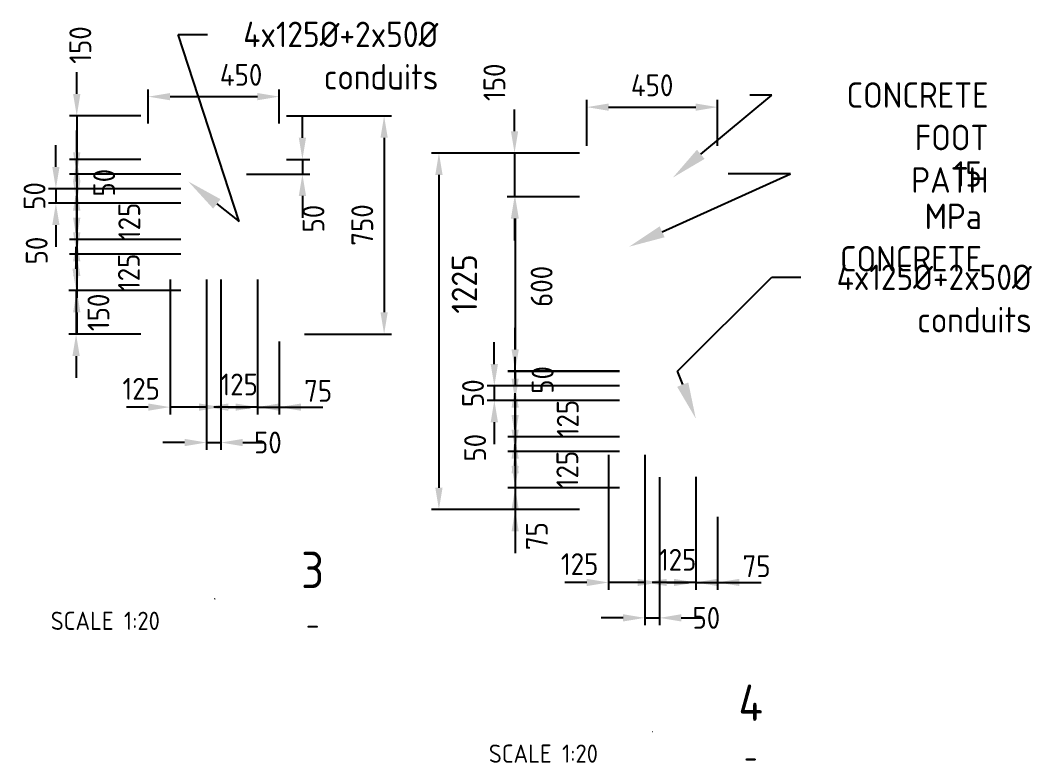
# Paper-space layout 'SHEET (5)' of a CAD drawing. Header units: metres. Extents: x -9 to 1337, y -9 to 581.
# Drawn here: x 1244.396 to 1247.873, y 69.407 to 71.959 of the extents above; entities that cross this region are included whole.
import ezdxf
from ezdxf import colors
from ezdxf.entities.mleader import LeaderData, LeaderLine
from ezdxf.enums import TextEntityAlignment as Align
from ezdxf.math import Vec2, Vec3

# ---------------------------------------------------------------- set-up
doc = ezdxf.new("R2010")
doc.units = ezdxf.units.M
for name, color, linetype in [('_symbol', 7, 'Continuous'), ('_User Miscellaneous1', 7, 'Continuous'), ('_User Miscellaneous1 @ 0.025', 7, 'Continuous'), ('C-ANNO-TEXT-WIPE', 7, 'Continuous')]:
    doc.layers.add(name, color=color, linetype=linetype)
doc.layers.add('C-ANNO-TEXT', color=254, linetype='Continuous', lineweight=0)
doc.styles.add('IsoCP', font='isocp.shx')
doc.dimstyles.new('NWRL Standard', dxfattribs={"dimtxt": 3.5, "dimasz": 3, "dimexe": 1, "dimexo": 1, "dimgap": 1.5, "dimtad": 1, "dimdec": 0, "dimlfac": 1000, "dimzin": 0, "dimdsep": 46, "dimtxsty": 'IsoCP', "dimcen": 0, "dimdle": 2, "dimclrd": 256, "dimclre": 256, "dimclrt": 7, "dimadec": 0, "dimazin": 0, "dimtfac": 1, "dimtdec": 0, "dimtmove": 0, "dimatfit": 2, "dimfxl": 1, "dimtolj": 1, "dimtzin": 0, "dimarcsym": 0})

# ---------------------------------------------------------------- blocks, each defined once
blk = doc.blocks.new('sym_section')
at = {"layer": 'C-ANNO-TEXT', "color": 1}
blk.add_line((0.04, 0), (0, 0), dxfattribs=at)
blk.add_circle((0.04, 0), 0.009, dxfattribs=at)
at = {"layer": 'C-ANNO-TEXT', "color": 1, "style": 'IsoCP'}
blk.add_text('SECTION', height=0.005, dxfattribs=at).set_placement((0, 0))
blk.add_attdef('PREFIX', text='', height=0.005, dxfattribs=at).set_placement((0, 0), align=Align.RIGHT)
blk.add_attdef('SECTION-LETTER', text='', height=0.005, dxfattribs=at).set_placement((0.04, 0), align=Align.MIDDLE)
for height in [0.005, 0.000005]:
    blk.add_attdef('SUFFIX', (0.04, 0), '', height=height, dxfattribs=at)
at = {"layer": 'C-ANNO-TEXT', "style": 'IsoCP'}
blk.add_attdef('SCALE', (0, -0.01), '', height=0.0035, dxfattribs=at)
at = {"layer": 'C-ANNO-TEXT', "color": 7, "style": 'IsoCP'}
blk.add_attdef('PLAN-NO.', text='', height=0.0025, dxfattribs=at).set_placement((0.04, 0), align=Align.MIDDLE)
blk = doc.blocks.new('*D228')
at = {"layer": '_User Miscellaneous1', "lineweight": -2, "transparency": 16777216}
for p, q in [((1244.5885, 71.1046), (1244.5885, 71.1796)), ((1244.7989, 71.0296), (1244.5635, 71.0296)), ((1244.5885, 71.0296), (1244.5885, 70.8796)), ((1244.8114, 70.8796), (1244.5635, 70.8796)), ((1244.5885, 70.8046), (1244.5885, 70.7296))]:
    blk.add_line(p, q, dxfattribs=at)
at = {"layer": '_User Miscellaneous1', "transparency": 16777216}
for points in [[(1244.576, 71.1046), (1244.601, 71.1046), (1244.5885, 71.0296)], [(1244.576, 70.8046), (1244.601, 70.8046), (1244.5885, 70.8796)]]:
    blk.add_solid(points, dxfattribs=at)
at = {"layer": 'Defpoints', "color": 0, "transparency": 16777216}
for p in [(1244.8239, 71.0296), (1244.5885, 70.8796), (1244.8364, 70.8796)]:
    blk.add_point(p, dxfattribs=at)
at = {"layer": '_User Miscellaneous1', "color": 7, "transparency": 16777216, "insert": (1244.6653, 70.9546), "char_height": 0.075, "attachment_point": 5, "rotation": 90, "style": 'IsoCP'}
blk.add_mtext('\\A1;150', dxfattribs=at)
blk = doc.blocks.new('*D229')
at = {"layer": '_User Miscellaneous1', "lineweight": -2, "transparency": 16777216}
for p, q in [((1244.5907, 71.2296), (1244.5907, 71.3046)), ((1244.9489, 71.1546), (1244.5657, 71.1546)), ((1244.5907, 71.1546), (1244.5907, 71.0296)), ((1244.9489, 71.0296), (1244.5657, 71.0296)), ((1244.5907, 70.9546), (1244.5907, 70.8796))]:
    blk.add_line(p, q, dxfattribs=at)
at = {"layer": '_User Miscellaneous1', "transparency": 16777216}
for points in [[(1244.5782, 71.2296), (1244.6032, 71.2296), (1244.5907, 71.1546)], [(1244.5782, 70.9546), (1244.6032, 70.9546), (1244.5907, 71.0296)]]:
    blk.add_solid(points, dxfattribs=at)
at = {"layer": 'Defpoints', "color": 0, "transparency": 16777216}
for p in [(1244.9739, 71.1546), (1244.5907, 71.0296), (1244.9739, 71.0296)]:
    blk.add_point(p, dxfattribs=at)
at = {"layer": '_User Miscellaneous1', "color": 7, "transparency": 16777216, "insert": (1244.7699, 71.0921), "char_height": 0.075, "attachment_point": 5, "rotation": 90, "style": 'IsoCP'}
blk.add_mtext('\\A1;125', dxfattribs=at)
blk = doc.blocks.new('*D230')
at = {"layer": '_User Miscellaneous1', "lineweight": -2, "transparency": 16777216}
for p, q in [((1244.5908, 71.7052), (1244.5908, 71.7802)), ((1244.8115, 71.6302), (1244.5658, 71.6302)), ((1244.5908, 71.6302), (1244.5908, 71.4799)), ((1244.8115, 71.4799), (1244.5658, 71.4799)), ((1244.5908, 71.4049), (1244.5908, 71.3299))]:
    blk.add_line(p, q, dxfattribs=at)
at = {"layer": '_User Miscellaneous1', "transparency": 16777216}
for points in [[(1244.5783, 71.7052), (1244.6033, 71.7052), (1244.5908, 71.6302)], [(1244.5783, 71.4049), (1244.6033, 71.4049), (1244.5908, 71.4799)]]:
    blk.add_solid(points, dxfattribs=at)
at = {"layer": 'Defpoints', "color": 0, "transparency": 16777216}
for p in [(1244.8365, 71.6302), (1244.5908, 71.4799), (1244.8365, 71.4799)]:
    blk.add_point(p, dxfattribs=at)
at = {"layer": '_User Miscellaneous1', "color": 7, "transparency": 16777216, "insert": (1244.603, 71.8734), "char_height": 0.075, "attachment_point": 5, "rotation": 90, "style": 'IsoCP'}
blk.add_mtext('\\A1;150', dxfattribs=at)
blk = doc.blocks.new('*D231')
at = {"layer": '_User Miscellaneous1', "lineweight": -2, "transparency": 16777216}
for p, q in [((1244.9114, 71.0671), (1244.9114, 70.604)), ((1245.0364, 71.0671), (1245.0364, 70.604)), ((1244.8364, 70.629), (1244.7614, 70.629)), ((1245.0364, 70.629), (1244.9114, 70.629)), ((1245.1114, 70.629), (1245.1864, 70.629))]:
    blk.add_line(p, q, dxfattribs=at)
at = {"layer": '_User Miscellaneous1', "transparency": 16777216}
for points in [[(1244.8364, 70.6415), (1244.8364, 70.6165), (1244.9114, 70.629)], [(1245.1114, 70.6415), (1245.1114, 70.6165), (1245.0364, 70.629)]]:
    blk.add_solid(points, dxfattribs=at)
at = {"layer": 'Defpoints', "color": 0, "transparency": 16777216}
for p in [(1244.9114, 71.0921), (1245.0364, 71.0921), (1244.9114, 70.629)]:
    blk.add_point(p, dxfattribs=at)
at = {"layer": '_User Miscellaneous1', "color": 7, "transparency": 16777216, "insert": (1244.8122, 70.692), "char_height": 0.075, "attachment_point": 5, "style": 'IsoCP'}
blk.add_mtext('\\A1;125', dxfattribs=at)
blk = doc.blocks.new('*D232')
at = {"layer": '_User Miscellaneous1', "lineweight": -2, "transparency": 16777216}
for p, q in [((1245.0864, 71.0671), (1245.0864, 70.604)), ((1245.2114, 71.0671), (1245.2114, 70.604)), ((1245.0114, 70.629), (1244.9364, 70.629)), ((1245.2114, 70.629), (1245.0864, 70.629)), ((1245.2864, 70.629), (1245.3614, 70.629))]:
    blk.add_line(p, q, dxfattribs=at)
at = {"layer": '_User Miscellaneous1', "transparency": 16777216}
for points in [[(1245.0114, 70.6415), (1245.0114, 70.6165), (1245.0864, 70.629)], [(1245.2864, 70.6415), (1245.2864, 70.6165), (1245.2114, 70.629)]]:
    blk.add_solid(points, dxfattribs=at)
at = {"layer": 'Defpoints', "color": 0, "transparency": 16777216}
for p in [(1245.0864, 71.0921), (1245.2114, 71.0921), (1245.0864, 70.629)]:
    blk.add_point(p, dxfattribs=at)
at = {"layer": '_User Miscellaneous1', "color": 7, "transparency": 16777216, "insert": (1245.1489, 70.7069), "char_height": 0.075, "attachment_point": 5, "style": 'IsoCP'}
blk.add_mtext('\\A1;125', dxfattribs=at)
blk = doc.blocks.new('*D233')
at = {"layer": '_User Miscellaneous1', "lineweight": -2, "transparency": 16777216}
for p, q in [((1245.2114, 71.0546), (1245.2114, 70.604)), ((1245.2864, 70.8546), (1245.2864, 70.604)), ((1245.1364, 70.629), (1245.0614, 70.629)), ((1245.2114, 70.629), (1245.2864, 70.629)), ((1245.3614, 70.629), (1245.4364, 70.629))]:
    blk.add_line(p, q, dxfattribs=at)
at = {"layer": '_User Miscellaneous1', "transparency": 16777216}
for points in [[(1245.1364, 70.6415), (1245.1364, 70.6165), (1245.2114, 70.629)], [(1245.3614, 70.6415), (1245.3614, 70.6165), (1245.2864, 70.629)]]:
    blk.add_solid(points, dxfattribs=at)
at = {"layer": 'Defpoints', "color": 0, "transparency": 16777216}
for p in [(1245.2114, 71.0796), (1245.2864, 70.8796), (1245.2864, 70.629)]:
    blk.add_point(p, dxfattribs=at)
at = {"layer": '_User Miscellaneous1', "color": 7, "transparency": 16777216, "insert": (1245.4203, 70.6847), "char_height": 0.075, "attachment_point": 5, "style": 'IsoCP'}
blk.add_mtext('\\A1;75', dxfattribs=at)
blk = doc.blocks.new('*D234')
at = {"layer": '_User Miscellaneous1', "lineweight": -2, "transparency": 16777216}
for p, q in [((1245.0364, 70.8546), (1245.0364, 70.4823)), ((1245.0864, 70.8546), (1245.0864, 70.4823)), ((1244.9614, 70.5073), (1244.8864, 70.5073)), ((1245.0364, 70.5073), (1245.0864, 70.5073)), ((1245.1614, 70.5073), (1245.2364, 70.5073))]:
    blk.add_line(p, q, dxfattribs=at)
at = {"layer": '_User Miscellaneous1', "transparency": 16777216}
for points in [[(1244.9614, 70.5198), (1244.9614, 70.4948), (1245.0364, 70.5073)], [(1245.1614, 70.5198), (1245.1614, 70.4948), (1245.0864, 70.5073)]]:
    blk.add_solid(points, dxfattribs=at)
at = {"layer": 'Defpoints', "color": 0, "transparency": 16777216}
for p in [(1245.0364, 70.8796), (1245.0864, 70.8796), (1245.0864, 70.5073)]:
    blk.add_point(p, dxfattribs=at)
at = {"layer": '_User Miscellaneous1', "color": 7, "transparency": 16777216, "insert": (1245.2476, 70.5073), "char_height": 0.075, "attachment_point": 5, "style": 'IsoCP'}
blk.add_mtext('\\A1;50', dxfattribs=at)
blk = doc.blocks.new('*D235')
at = {"layer": '_User Miscellaneous1', "lineweight": -2, "transparency": 16777216}
for p, q in [((1244.8364, 71.6042), (1244.8364, 71.7209)), ((1245.2864, 71.6042), (1245.2864, 71.7209)), ((1244.9114, 71.6959), (1245.2114, 71.6959))]:
    blk.add_line(p, q, dxfattribs=at)
at = {"layer": '_User Miscellaneous1', "transparency": 16777216}
for points in [[(1244.9114, 71.7084), (1244.9114, 71.6834), (1244.8364, 71.6959)], [(1245.2114, 71.7084), (1245.2114, 71.6834), (1245.2864, 71.6959)]]:
    blk.add_solid(points, dxfattribs=at)
at = {"layer": 'Defpoints', "color": 0, "transparency": 16777216}
for p in [(1245.2864, 71.6959), (1244.8364, 71.5792), (1245.2864, 71.5792)]:
    blk.add_point(p, dxfattribs=at)
at = {"layer": '_User Miscellaneous1', "color": 7, "transparency": 16777216, "insert": (1245.1556, 71.7709), "char_height": 0.075, "attachment_point": 5, "style": 'IsoCP'}
blk.add_mtext('\\A1;450', dxfattribs=at)
blk = doc.blocks.new('*D236')
at = {"layer": '_User Miscellaneous1', "lineweight": -2, "transparency": 16777216}
for p, q in [((1245.3114, 71.6299), (1245.6721, 71.6299)), ((1245.6471, 71.5549), (1245.6471, 70.9549)), ((1245.3739, 70.8799), (1245.6721, 70.8799))]:
    blk.add_line(p, q, dxfattribs=at)
at = {"layer": '_User Miscellaneous1', "transparency": 16777216}
for points in [[(1245.6346, 71.5549), (1245.6596, 71.5549), (1245.6471, 71.6299)], [(1245.6346, 70.9549), (1245.6596, 70.9549), (1245.6471, 70.8799)]]:
    blk.add_solid(points, dxfattribs=at)
at = {"layer": 'Defpoints', "color": 0, "transparency": 16777216}
for p in [(1245.2864, 71.6299), (1245.3489, 70.8799), (1245.6471, 70.8799)]:
    blk.add_point(p, dxfattribs=at)
at = {"layer": '_User Miscellaneous1', "color": 7, "transparency": 16777216, "insert": (1245.5721, 71.2549), "char_height": 0.075, "attachment_point": 5, "rotation": 90, "style": 'IsoCP'}
blk.add_mtext('\\A1;750', dxfattribs=at)
blk = doc.blocks.new('*D237')
at = {"layer": '_User Miscellaneous1', "lineweight": -2, "transparency": 16777216}
for p, q in [((1246.3433, 71.5271), (1246.3433, 71.6849)), ((1246.4183, 71.6599), (1246.7183, 71.6599)), ((1246.7933, 71.5271), (1246.7933, 71.6849))]:
    blk.add_line(p, q, dxfattribs=at)
at = {"layer": '_User Miscellaneous1', "transparency": 16777216}
for points in [[(1246.4183, 71.6724), (1246.4183, 71.6474), (1246.3433, 71.6599)], [(1246.7183, 71.6724), (1246.7183, 71.6474), (1246.7933, 71.6599)]]:
    blk.add_solid(points, dxfattribs=at)
at = {"layer": 'Defpoints', "color": 0, "transparency": 16777216}
for p in [(1246.7933, 71.6599), (1246.3433, 71.5021), (1246.7933, 71.5021)]:
    blk.add_point(p, dxfattribs=at)
at = {"layer": '_User Miscellaneous1', "color": 7, "transparency": 16777216, "insert": (1246.5683, 71.7349), "char_height": 0.075, "attachment_point": 5, "style": 'IsoCP'}
blk.add_mtext('\\A1;450', dxfattribs=at)
blk = doc.blocks.new('*D238')
at = {"layer": '_User Miscellaneous1', "lineweight": -2, "transparency": 16777216}
for p, q in [((1246.3183, 71.3521), (1246.0725, 71.3521)), ((1246.0975, 71.2771), (1246.0975, 70.8271)), ((1246.4558, 70.7521), (1246.0725, 70.7521))]:
    blk.add_line(p, q, dxfattribs=at)
at = {"layer": '_User Miscellaneous1', "transparency": 16777216}
for points in [[(1246.085, 71.2771), (1246.11, 71.2771), (1246.0975, 71.3521)], [(1246.085, 70.8271), (1246.11, 70.8271), (1246.0975, 70.7521)]]:
    blk.add_solid(points, dxfattribs=at)
at = {"layer": 'Defpoints', "color": 0, "transparency": 16777216}
for p in [(1246.3433, 71.3521), (1246.0975, 70.7521), (1246.4808, 70.7521)]:
    blk.add_point(p, dxfattribs=at)
at = {"layer": '_User Miscellaneous1', "color": 7, "transparency": 16777216, "insert": (1246.1884, 71.0438), "char_height": 0.075, "attachment_point": 5, "rotation": 90, "style": 'IsoCP'}
blk.add_mtext('\\A1;600', dxfattribs=at)
blk = doc.blocks.new('*D239')
at = {"layer": '_User Miscellaneous1', "lineweight": -2, "transparency": 16777216}
for p, q in [((1246.0954, 71.5771), (1246.0954, 71.6521)), ((1246.2558, 71.5021), (1246.0704, 71.5021)), ((1246.0954, 71.5021), (1246.0954, 71.3521)), ((1246.2558, 71.3521), (1246.0704, 71.3521)), ((1246.0954, 71.2771), (1246.0954, 71.2021))]:
    blk.add_line(p, q, dxfattribs=at)
at = {"layer": '_User Miscellaneous1', "transparency": 16777216}
for points in [[(1246.0829, 71.5771), (1246.1079, 71.5771), (1246.0954, 71.5021)], [(1246.0829, 71.2771), (1246.1079, 71.2771), (1246.0954, 71.3521)]]:
    blk.add_solid(points, dxfattribs=at)
at = {"layer": 'Defpoints', "color": 0, "transparency": 16777216}
for p in [(1246.2808, 71.5021), (1246.0954, 71.3521), (1246.2808, 71.3521)]:
    blk.add_point(p, dxfattribs=at)
at = {"layer": '_User Miscellaneous1', "color": 7, "transparency": 16777216, "insert": (1246.0261, 71.7453), "char_height": 0.075, "attachment_point": 5, "rotation": 90, "style": 'IsoCP'}
blk.add_mtext('\\A1;150', dxfattribs=at)
blk = doc.blocks.new('*D240')
at = {"layer": '_User Miscellaneous1', "lineweight": -2, "transparency": 16777216}
for p, q in [((1246.3183, 71.5021), (1245.8105, 71.5021)), ((1245.8355, 71.4271), (1245.8355, 70.3521)), ((1246.2558, 70.2771), (1245.8105, 70.2771))]:
    blk.add_line(p, q, dxfattribs=at)
at = {"layer": '_User Miscellaneous1', "transparency": 16777216}
for points in [[(1245.823, 71.4271), (1245.848, 71.4271), (1245.8355, 71.5021)], [(1245.823, 70.3521), (1245.848, 70.3521), (1245.8355, 70.2771)]]:
    blk.add_solid(points, dxfattribs=at)
at = {"layer": 'Defpoints', "color": 0, "transparency": 16777216}
for p in [(1246.3433, 71.5021), (1245.8355, 70.2771), (1246.2808, 70.2771)]:
    blk.add_point(p, dxfattribs=at)
at = {"layer": '_User Miscellaneous1', "color": 7, "transparency": 16777216, "insert": (1245.923, 71.0521), "char_height": 0.0875, "attachment_point": 5, "rotation": 90, "style": 'IsoCP'}
blk.add_mtext('\\A1;1225', dxfattribs=at)
blk = doc.blocks.new('*D241')
at = {"layer": '_User Miscellaneous1', "lineweight": -2, "transparency": 16777216}
for p, q in [((1244.5907, 71.2796), (1244.5907, 71.3546)), ((1244.9489, 71.2046), (1244.5657, 71.2046)), ((1244.5907, 71.2046), (1244.5907, 71.1546)), ((1244.9489, 71.1546), (1244.5657, 71.1546)), ((1244.5907, 71.0796), (1244.5907, 71.0046))]:
    blk.add_line(p, q, dxfattribs=at)
at = {"layer": '_User Miscellaneous1', "transparency": 16777216}
for points in [[(1244.5782, 71.2796), (1244.6032, 71.2796), (1244.5907, 71.2046)], [(1244.5782, 71.0796), (1244.6032, 71.0796), (1244.5907, 71.1546)]]:
    blk.add_solid(points, dxfattribs=at)
at = {"layer": 'Defpoints', "color": 0, "transparency": 16777216}
for p in [(1244.9739, 71.2046), (1244.5907, 71.1546), (1244.9739, 71.1546)]:
    blk.add_point(p, dxfattribs=at)
at = {"layer": '_User Miscellaneous1', "color": 7, "transparency": 16777216, "insert": (1244.453, 71.1671), "char_height": 0.075, "attachment_point": 5, "rotation": 90, "style": 'IsoCP'}
blk.add_mtext('\\A1;50', dxfattribs=at)
blk = doc.blocks.new('*D242')
at = {"layer": '_User Miscellaneous1', "lineweight": -2, "transparency": 16777216}
for p, q in [((1244.5907, 71.4046), (1244.5907, 71.4796)), ((1244.9489, 71.3296), (1244.5657, 71.3296)), ((1244.5907, 71.3296), (1244.5907, 71.2046)), ((1244.8079, 71.2046), (1244.5657, 71.2046)), ((1244.5907, 71.1296), (1244.5907, 71.0546))]:
    blk.add_line(p, q, dxfattribs=at)
at = {"layer": '_User Miscellaneous1', "transparency": 16777216}
for points in [[(1244.5782, 71.4046), (1244.6032, 71.4046), (1244.5907, 71.3296)], [(1244.5782, 71.1296), (1244.6032, 71.1296), (1244.5907, 71.2046)]]:
    blk.add_solid(points, dxfattribs=at)
at = {"layer": 'Defpoints', "color": 0, "transparency": 16777216}
for p in [(1244.9739, 71.3296), (1244.5907, 71.2046), (1244.8329, 71.2046)]:
    blk.add_point(p, dxfattribs=at)
at = {"layer": '_User Miscellaneous1', "color": 7, "transparency": 16777216, "insert": (1244.7713, 71.2671), "char_height": 0.075, "attachment_point": 5, "rotation": 90, "style": 'IsoCP'}
blk.add_mtext('\\A1;125', dxfattribs=at)
blk = doc.blocks.new('*D243')
at = {"layer": '_User Miscellaneous1', "lineweight": -2, "transparency": 16777216}
for p, q in [((1244.519, 71.4546), (1244.519, 71.5296)), ((1244.9489, 71.3796), (1244.494, 71.3796)), ((1244.519, 71.3796), (1244.519, 71.3296)), ((1244.9489, 71.3296), (1244.494, 71.3296)), ((1244.519, 71.2546), (1244.519, 71.1796))]:
    blk.add_line(p, q, dxfattribs=at)
at = {"layer": '_User Miscellaneous1', "transparency": 16777216}
for points in [[(1244.5065, 71.4546), (1244.5315, 71.4546), (1244.519, 71.3796)], [(1244.5065, 71.2546), (1244.5315, 71.2546), (1244.519, 71.3296)]]:
    blk.add_solid(points, dxfattribs=at)
at = {"layer": 'Defpoints', "color": 0, "transparency": 16777216}
for p in [(1244.9739, 71.3796), (1244.519, 71.3296), (1244.9739, 71.3296)]:
    blk.add_point(p, dxfattribs=at)
at = {"layer": '_User Miscellaneous1', "color": 7, "transparency": 16777216, "insert": (1244.4457, 71.3546), "char_height": 0.075, "attachment_point": 5, "rotation": 90, "style": 'IsoCP'}
blk.add_mtext('\\A1;50', dxfattribs=at)
blk = doc.blocks.new('*D244')
at = {"layer": '_User Miscellaneous1', "lineweight": -2, "transparency": 16777216}
for p, q in [((1244.5907, 71.5046), (1244.5907, 71.5796)), ((1244.9489, 71.4296), (1244.5657, 71.4296)), ((1244.5907, 71.4296), (1244.5907, 71.3796)), ((1244.9489, 71.3796), (1244.5657, 71.3796)), ((1244.5907, 71.3046), (1244.5907, 71.2296))]:
    blk.add_line(p, q, dxfattribs=at)
at = {"layer": '_User Miscellaneous1', "transparency": 16777216}
for points in [[(1244.5782, 71.5046), (1244.6032, 71.5046), (1244.5907, 71.4296)], [(1244.5782, 71.3046), (1244.6032, 71.3046), (1244.5907, 71.3796)]]:
    blk.add_solid(points, dxfattribs=at)
at = {"layer": 'Defpoints', "color": 0, "transparency": 16777216}
for p in [(1244.9739, 71.4296), (1244.5907, 71.3796), (1244.9739, 71.3796)]:
    blk.add_point(p, dxfattribs=at)
at = {"layer": '_User Miscellaneous1', "color": 7, "transparency": 16777216, "insert": (1244.685, 71.4001), "char_height": 0.075, "attachment_point": 5, "rotation": 90, "style": 'IsoCP'}
blk.add_mtext('\\A1;50', dxfattribs=at)
blk = doc.blocks.new('*D245')
at = {"layer": '_User Miscellaneous1', "lineweight": -2, "transparency": 16777216}
for p, q in [((1246.4183, 70.4646), (1246.4183, 70.0015)), ((1246.5433, 70.4646), (1246.5433, 70.0015)), ((1246.3433, 70.0265), (1246.2683, 70.0265)), ((1246.5433, 70.0265), (1246.4183, 70.0265)), ((1246.6183, 70.0265), (1246.6933, 70.0265))]:
    blk.add_line(p, q, dxfattribs=at)
at = {"layer": '_User Miscellaneous1', "transparency": 16777216}
for points in [[(1246.3433, 70.039), (1246.3433, 70.014), (1246.4183, 70.0265)], [(1246.6183, 70.039), (1246.6183, 70.014), (1246.5433, 70.0265)]]:
    blk.add_solid(points, dxfattribs=at)
at = {"layer": 'Defpoints', "color": 0, "transparency": 16777216}
for p in [(1246.4183, 70.4896), (1246.5433, 70.4896), (1246.4183, 70.0265)]:
    blk.add_point(p, dxfattribs=at)
at = {"layer": '_User Miscellaneous1', "color": 7, "transparency": 16777216, "insert": (1246.319, 70.0895), "char_height": 0.075, "attachment_point": 5, "style": 'IsoCP'}
blk.add_mtext('\\A1;125', dxfattribs=at)
blk = doc.blocks.new('*D246')
at = {"layer": '_User Miscellaneous1', "lineweight": -2, "transparency": 16777216}
for p, q in [((1246.5933, 70.3888), (1246.5933, 70.0015)), ((1246.7183, 70.3896), (1246.7183, 70.0015)), ((1246.5183, 70.0265), (1246.4433, 70.0265)), ((1246.7183, 70.0265), (1246.5933, 70.0265)), ((1246.7933, 70.0265), (1246.8683, 70.0265))]:
    blk.add_line(p, q, dxfattribs=at)
at = {"layer": '_User Miscellaneous1', "transparency": 16777216}
for points in [[(1246.5183, 70.039), (1246.5183, 70.014), (1246.5933, 70.0265)], [(1246.7933, 70.039), (1246.7933, 70.014), (1246.7183, 70.0265)]]:
    blk.add_solid(points, dxfattribs=at)
at = {"layer": 'Defpoints', "color": 0, "transparency": 16777216}
for p in [(1246.5933, 70.4138), (1246.7183, 70.4146), (1246.5933, 70.0265)]:
    blk.add_point(p, dxfattribs=at)
at = {"layer": '_User Miscellaneous1', "color": 7, "transparency": 16777216, "insert": (1246.6558, 70.1044), "char_height": 0.075, "attachment_point": 5, "style": 'IsoCP'}
blk.add_mtext('\\A1;125', dxfattribs=at)
blk = doc.blocks.new('*D247')
at = {"layer": '_User Miscellaneous1', "lineweight": -2, "transparency": 16777216}
for p, q in [((1246.7183, 70.3896), (1246.7183, 70.0015)), ((1246.7933, 70.2521), (1246.7933, 70.0015)), ((1246.6433, 70.0265), (1246.5683, 70.0265)), ((1246.7183, 70.0265), (1246.7933, 70.0265)), ((1246.8683, 70.0265), (1246.9433, 70.0265))]:
    blk.add_line(p, q, dxfattribs=at)
at = {"layer": '_User Miscellaneous1', "transparency": 16777216}
for points in [[(1246.6433, 70.039), (1246.6433, 70.014), (1246.7183, 70.0265)], [(1246.8683, 70.039), (1246.8683, 70.014), (1246.7933, 70.0265)]]:
    blk.add_solid(points, dxfattribs=at)
at = {"layer": 'Defpoints', "color": 0, "transparency": 16777216}
for p in [(1246.7183, 70.4146), (1246.7933, 70.2771), (1246.7933, 70.0265)]:
    blk.add_point(p, dxfattribs=at)
at = {"layer": '_User Miscellaneous1', "color": 7, "transparency": 16777216, "insert": (1246.9271, 70.0822), "char_height": 0.075, "attachment_point": 5, "style": 'IsoCP'}
blk.add_mtext('\\A1;75', dxfattribs=at)
blk = doc.blocks.new('*D248')
at = {"layer": '_User Miscellaneous1', "lineweight": -2, "transparency": 16777216}
for p, q in [((1246.5433, 70.2521), (1246.5433, 69.8798)), ((1246.5933, 70.2521), (1246.5933, 69.8798)), ((1246.4683, 69.9048), (1246.3933, 69.9048)), ((1246.5433, 69.9048), (1246.5933, 69.9048)), ((1246.6683, 69.9048), (1246.7433, 69.9048))]:
    blk.add_line(p, q, dxfattribs=at)
at = {"layer": '_User Miscellaneous1', "transparency": 16777216}
for points in [[(1246.4683, 69.9173), (1246.4683, 69.8923), (1246.5433, 69.9048)], [(1246.6683, 69.9173), (1246.6683, 69.8923), (1246.5933, 69.9048)]]:
    blk.add_solid(points, dxfattribs=at)
at = {"layer": 'Defpoints', "color": 0, "transparency": 16777216}
for p in [(1246.5433, 70.2771), (1246.5933, 70.2771), (1246.5933, 69.9048)]:
    blk.add_point(p, dxfattribs=at)
at = {"layer": '_User Miscellaneous1', "color": 7, "transparency": 16777216, "insert": (1246.7545, 69.9048), "char_height": 0.075, "attachment_point": 5, "style": 'IsoCP'}
blk.add_mtext('\\A1;50', dxfattribs=at)
blk = doc.blocks.new('*D249')
at = {"layer": '_User Miscellaneous1', "lineweight": -2, "transparency": 16777216}
for p, q in [((1246.0975, 70.4269), (1246.0975, 70.5019)), ((1246.3058, 70.3519), (1246.0725, 70.3519)), ((1246.0975, 70.3519), (1246.0975, 70.2771)), ((1246.3183, 70.2771), (1246.0725, 70.2771)), ((1246.0975, 70.2021), (1246.0975, 70.1271))]:
    blk.add_line(p, q, dxfattribs=at)
at = {"layer": '_User Miscellaneous1', "transparency": 16777216}
for points in [[(1246.085, 70.4269), (1246.11, 70.4269), (1246.0975, 70.3519)], [(1246.085, 70.2021), (1246.11, 70.2021), (1246.0975, 70.2771)]]:
    blk.add_solid(points, dxfattribs=at)
at = {"layer": 'Defpoints', "color": 0, "transparency": 16777216}
for p in [(1246.3308, 70.3519), (1246.0975, 70.2771), (1246.3433, 70.2771)]:
    blk.add_point(p, dxfattribs=at)
at = {"layer": '_User Miscellaneous1', "color": 7, "transparency": 16777216, "insert": (1246.1721, 70.1857), "char_height": 0.075, "attachment_point": 5, "rotation": 90, "style": 'IsoCP'}
blk.add_mtext('\\A1;75', dxfattribs=at)
blk = doc.blocks.new('*D250')
at = {"layer": '_User Miscellaneous1', "lineweight": -2, "transparency": 16777216}
for p, q in [((1246.0975, 70.5519), (1246.0975, 70.6269)), ((1246.4558, 70.4769), (1246.0725, 70.4769)), ((1246.0975, 70.4769), (1246.0975, 70.3519)), ((1246.4558, 70.3519), (1246.0725, 70.3519)), ((1246.0975, 70.2769), (1246.0975, 70.2019))]:
    blk.add_line(p, q, dxfattribs=at)
at = {"layer": '_User Miscellaneous1', "transparency": 16777216}
for points in [[(1246.085, 70.5519), (1246.11, 70.5519), (1246.0975, 70.4769)], [(1246.085, 70.2769), (1246.11, 70.2769), (1246.0975, 70.3519)]]:
    blk.add_solid(points, dxfattribs=at)
at = {"layer": 'Defpoints', "color": 0, "transparency": 16777216}
for p in [(1246.4808, 70.4769), (1246.0975, 70.3519), (1246.4808, 70.3519)]:
    blk.add_point(p, dxfattribs=at)
at = {"layer": '_User Miscellaneous1', "color": 7, "transparency": 16777216, "insert": (1246.2768, 70.4144), "char_height": 0.075, "attachment_point": 5, "rotation": 90, "style": 'IsoCP'}
blk.add_mtext('\\A1;125', dxfattribs=at)
blk = doc.blocks.new('*D251')
at = {"layer": '_User Miscellaneous1', "lineweight": -2, "transparency": 16777216}
for p, q in [((1246.0975, 70.6019), (1246.0975, 70.6769)), ((1246.4558, 70.5269), (1246.0725, 70.5269)), ((1246.0975, 70.5269), (1246.0975, 70.4769)), ((1246.4558, 70.4769), (1246.0725, 70.4769)), ((1246.0975, 70.4019), (1246.0975, 70.3269))]:
    blk.add_line(p, q, dxfattribs=at)
at = {"layer": '_User Miscellaneous1', "transparency": 16777216}
for points in [[(1246.085, 70.6019), (1246.11, 70.6019), (1246.0975, 70.5269)], [(1246.085, 70.4019), (1246.11, 70.4019), (1246.0975, 70.4769)]]:
    blk.add_solid(points, dxfattribs=at)
at = {"layer": 'Defpoints', "color": 0, "transparency": 16777216}
for p in [(1246.4808, 70.5269), (1246.0975, 70.4769), (1246.4808, 70.4769)]:
    blk.add_point(p, dxfattribs=at)
at = {"layer": '_User Miscellaneous1', "color": 7, "transparency": 16777216, "insert": (1245.9599, 70.4894), "char_height": 0.075, "attachment_point": 5, "rotation": 90, "style": 'IsoCP'}
blk.add_mtext('\\A1;50', dxfattribs=at)
blk = doc.blocks.new('*D252')
at = {"layer": '_User Miscellaneous1', "lineweight": -2, "transparency": 16777216}
for p, q in [((1246.0975, 70.7269), (1246.0975, 70.8019)), ((1246.4558, 70.6519), (1246.0725, 70.6519)), ((1246.0975, 70.6519), (1246.0975, 70.5269)), ((1246.3148, 70.5269), (1246.0725, 70.5269)), ((1246.0975, 70.4519), (1246.0975, 70.3769))]:
    blk.add_line(p, q, dxfattribs=at)
at = {"layer": '_User Miscellaneous1', "transparency": 16777216}
for points in [[(1246.085, 70.7269), (1246.11, 70.7269), (1246.0975, 70.6519)], [(1246.085, 70.4519), (1246.11, 70.4519), (1246.0975, 70.5269)]]:
    blk.add_solid(points, dxfattribs=at)
at = {"layer": 'Defpoints', "color": 0, "transparency": 16777216}
for p in [(1246.4808, 70.6519), (1246.0975, 70.5269), (1246.3398, 70.5269)]:
    blk.add_point(p, dxfattribs=at)
at = {"layer": '_User Miscellaneous1', "color": 7, "transparency": 16777216, "insert": (1246.2781, 70.5894), "char_height": 0.075, "attachment_point": 5, "rotation": 90, "style": 'IsoCP'}
blk.add_mtext('\\A1;125', dxfattribs=at)
blk = doc.blocks.new('*D253')
at = {"layer": '_User Miscellaneous1', "lineweight": -2, "transparency": 16777216}
for p, q in [((1246.0259, 70.7769), (1246.0259, 70.8519)), ((1246.4558, 70.7019), (1246.0009, 70.7019)), ((1246.0259, 70.7019), (1246.0259, 70.6519)), ((1246.4558, 70.6519), (1246.0009, 70.6519)), ((1246.0259, 70.5769), (1246.0259, 70.5019))]:
    blk.add_line(p, q, dxfattribs=at)
at = {"layer": '_User Miscellaneous1', "transparency": 16777216}
for points in [[(1246.0134, 70.7769), (1246.0384, 70.7769), (1246.0259, 70.7019)], [(1246.0134, 70.5769), (1246.0384, 70.5769), (1246.0259, 70.6519)]]:
    blk.add_solid(points, dxfattribs=at)
at = {"layer": 'Defpoints', "color": 0, "transparency": 16777216}
for p in [(1246.4808, 70.7019), (1246.0259, 70.6519), (1246.4808, 70.6519)]:
    blk.add_point(p, dxfattribs=at)
at = {"layer": '_User Miscellaneous1', "color": 7, "transparency": 16777216, "insert": (1245.9526, 70.6769), "char_height": 0.075, "attachment_point": 5, "rotation": 90, "style": 'IsoCP'}
blk.add_mtext('\\A1;50', dxfattribs=at)
blk = doc.blocks.new('*D254')
at = {"layer": '_User Miscellaneous1', "lineweight": -2, "transparency": 16777216}
for p, q in [((1246.0975, 70.8269), (1246.0975, 70.9019)), ((1246.4558, 70.7519), (1246.0725, 70.7519)), ((1246.0975, 70.7519), (1246.0975, 70.7019)), ((1246.4558, 70.7019), (1246.0725, 70.7019)), ((1246.0975, 70.6269), (1246.0975, 70.5519))]:
    blk.add_line(p, q, dxfattribs=at)
at = {"layer": '_User Miscellaneous1', "transparency": 16777216}
for points in [[(1246.085, 70.8269), (1246.11, 70.8269), (1246.0975, 70.7519)], [(1246.085, 70.6269), (1246.11, 70.6269), (1246.0975, 70.7019)]]:
    blk.add_solid(points, dxfattribs=at)
at = {"layer": 'Defpoints', "color": 0, "transparency": 16777216}
for p in [(1246.4808, 70.7519), (1246.0975, 70.7019), (1246.4808, 70.7019)]:
    blk.add_point(p, dxfattribs=at)
at = {"layer": '_User Miscellaneous1', "color": 7, "transparency": 16777216, "insert": (1246.1919, 70.7224), "char_height": 0.075, "attachment_point": 5, "rotation": 90, "style": 'IsoCP'}
blk.add_mtext('\\A1;50', dxfattribs=at)
blk = doc.blocks.new('*D256')
at = {"layer": '_User Miscellaneous1', "lineweight": -2, "transparency": 16777216}
for p, q in [((1245.3663, 71.5548), (1245.3663, 71.6298)), ((1245.3114, 71.4798), (1245.3913, 71.4798)), ((1245.3663, 71.4798), (1245.3663, 71.4296)), ((1245.174, 71.4296), (1245.3913, 71.4296)), ((1245.3663, 71.3546), (1245.3663, 71.2796))]:
    blk.add_line(p, q, dxfattribs=at)
at = {"layer": '_User Miscellaneous1', "transparency": 16777216}
for points in [[(1245.3538, 71.5548), (1245.3788, 71.5548), (1245.3663, 71.4798)], [(1245.3538, 71.3546), (1245.3788, 71.3546), (1245.3663, 71.4296)]]:
    blk.add_solid(points, dxfattribs=at)
at = {"layer": 'Defpoints', "color": 0, "transparency": 16777216}
for p in [(1245.2864, 71.4798), (1245.149, 71.4296), (1245.3663, 71.4296)]:
    blk.add_point(p, dxfattribs=at)
at = {"layer": '_User Miscellaneous1', "color": 7, "transparency": 16777216, "insert": (1245.4043, 71.2767), "char_height": 0.075, "attachment_point": 5, "rotation": 90, "style": 'IsoCP'}
blk.add_mtext('\\A1;50', dxfattribs=at)

psp = doc.layouts.new('SHEET (5)')

# ---------------------------------------------------------------- block references
at = {"layer": '_User Miscellaneous1 @ 0.025'}
ref = psp.add_blockref('sym_section', (1245.06398, 69.96966), dxfattribs=dict(at, xscale=0.02500000000000001, yscale=0.02500000000000001, zscale=0.02500000000000001))
ref.add_attrib('PREFIX', '%%U', dxfattribs={"layer": '_symbol', "color": 1, "height": 0.125, "style": 'IsoCP'}).set_placement((1244.52023, 69.99466), align=Align.BOTTOM_RIGHT)
ref.add_attrib('SECTION-NO.', '3', dxfattribs={"layer": '_symbol', "color": 1, "height": 0.125, "style": 'IsoCP'}).set_placement((1245.40148, 70.06966), align=Align.MIDDLE)
ref.add_attrib('PLAN-NO.', '-', dxfattribs={"layer": '_symbol', "color": 7, "height": 0.075, "style": 'IsoCP'}).set_placement((1245.40148, 69.88216), align=Align.MIDDLE)
ref.add_attrib('SUFFIX', '%%U', dxfattribs={"layer": '_symbol', "color": 1, "height": 0.125, "style": 'IsoCP'}).set_placement((1245.62648, 69.99466), align=Align.BOTTOM_LEFT)
ref.add_attrib('SCALE', 'SCALE 1:20', dxfattribs={"layer": '_symbol', "color": 7, "height": 0.0625, "style": 'IsoCP'}).set_placement((1244.50148, 69.84466), align=Align.BOTTOM_LEFT)
ref = psp.add_blockref('sym_section', (1246.56956, 69.5132), dxfattribs=dict(at, xscale=0.02500000000000001, yscale=0.02500000000000001, zscale=0.02500000000000001))
ref.add_attrib('PREFIX', '%%U', dxfattribs={"layer": '_symbol', "color": 1, "height": 0.125, "style": 'IsoCP'}).set_placement((1246.02581, 69.5382), align=Align.BOTTOM_RIGHT)
ref.add_attrib('SECTION-NO.', '4', dxfattribs={"layer": '_symbol', "color": 1, "height": 0.125, "style": 'IsoCP'}).set_placement((1246.90706, 69.6132), align=Align.MIDDLE)
ref.add_attrib('PLAN-NO.', '-', dxfattribs={"layer": '_symbol', "color": 7, "height": 0.075, "style": 'IsoCP'}).set_placement((1246.90706, 69.4257), align=Align.MIDDLE)
ref.add_attrib('SUFFIX', '%%U', dxfattribs={"layer": '_symbol', "color": 1, "height": 0.125, "style": 'IsoCP'}).set_placement((1247.13206, 69.5382), align=Align.BOTTOM_LEFT)
ref.add_attrib('SCALE', 'SCALE 1:20', dxfattribs={"layer": '_symbol', "color": 7, "height": 0.0625, "style": 'IsoCP'}).set_placement((1246.00706, 69.3882), align=Align.BOTTOM_LEFT)

# ---------------------------------------------------------------- dimensions: what is measured, and where the dimension line sits
at = {"layer": '_User Miscellaneous1'}
for base, p1, p2, override, picture, middle in [((1244.59076, 71.47987), (1244.83652, 71.63023), (1244.83652, 71.47987), {"dimtxt": 3, "dimtmove": 2}, '*D230', (1244.60303, 71.87338)), ((1246.09538, 71.35211), (1246.28081, 71.50211), (1246.28081, 71.35211), {"dimtxt": 3, "dimtmove": 2}, '*D239', (1246.02605, 71.74525)), ((1245.36625, 71.42959), (1245.28644, 71.47977), (1245.14895, 71.42959), {"dimtxt": 3, "dimtmove": 2}, '*D256', (1245.40428, 71.27671)), ((1244.59068, 71.37959), (1244.97394, 71.42959), (1244.97394, 71.37959), {"dimtxt": 3, "dimtmove": 2}, '*D244', (1244.68501, 71.4001)), ((1244.519, 71.32959), (1244.97394, 71.37959), (1244.97394, 71.32959), {"dimtxt": 3, "dimtmove": 2}, '*D243', (1244.44571, 71.35459)), ((1244.59068, 71.20459), (1244.97394, 71.32959), (1244.83291, 71.20459), {"dimtxt": 3, "dimtmove": 2}, '*D242', (1244.77128, 71.26709)), ((1245.8355, 70.27711), (1246.34331, 71.50211), (1246.28081, 70.27711), {"dimtmove": 2}, '*D240', (1245.92303, 71.05209)), ((1244.59068, 71.15459), (1244.97394, 71.20459), (1244.97394, 71.15459), {"dimtxt": 3, "dimtmove": 2}, '*D241', (1244.45304, 71.16709)), ((1246.09755, 70.75211), (1246.34331, 71.35211), (1246.48081, 70.75211), {"dimtxt": 3, "dimtmove": 2}, '*D238', (1246.18838, 71.04377)), ((1244.59068, 71.02959), (1244.97394, 71.15459), (1244.97394, 71.02959), {"dimtxt": 3, "dimtmove": 2}, '*D229', (1244.76994, 71.09209)), ((1244.58851, 70.87959), (1244.82394, 71.02959), (1244.83644, 70.87959), {"dimtxt": 3, "dimtmove": 2}, '*D228', (1244.66527, 70.95459)), ((1246.09755, 70.70186), (1246.48081, 70.75186), (1246.48081, 70.70186), {"dimtxt": 3, "dimtmove": 2}, '*D254', (1246.19188, 70.72236)), ((1246.02586, 70.65186), (1246.48081, 70.70186), (1246.48081, 70.65186), {"dimtxt": 3, "dimtmove": 2}, '*D253', (1245.95258, 70.67686)), ((1246.09755, 70.52686), (1246.48081, 70.65186), (1246.33978, 70.52686), {"dimtxt": 3, "dimtmove": 2}, '*D252', (1246.27815, 70.58936)), ((1246.09755, 70.47686), (1246.48081, 70.52686), (1246.48081, 70.47686), {"dimtxt": 3, "dimtmove": 2}, '*D251', (1245.95991, 70.48936)), ((1246.09755, 70.35186), (1246.48081, 70.47686), (1246.48081, 70.35186), {"dimtxt": 3, "dimtmove": 2}, '*D250', (1246.27681, 70.41436)), ((1246.09755, 70.27711), (1246.33081, 70.35186), (1246.34331, 70.27711), {"dimtxt": 3, "dimtmove": 2}, '*D249', (1246.17214, 70.18569))]:
    dim = psp.add_linear_dim(base=base, p1=p1, p2=p2, angle=270, dimstyle='NWRL Standard', override=override, dxfattribs=at)
    dim.commit()
    dim.dimension.update_dxf_attribs({"geometry": picture, "text_midpoint": middle, "dimtype": 160})
for base, p1, p2, picture, middle in [((1245.28644, 71.69586), (1244.83644, 71.57916), (1245.28644, 71.57916), '*D235', (1245.15559, 71.77086)), ((1244.91144, 70.62903), (1245.03644, 71.09209), (1244.91144, 71.09209), '*D231', (1244.81215, 70.69202)), ((1245.08644, 70.62903), (1245.21144, 71.09209), (1245.08644, 71.09209), '*D232', (1245.14894, 70.7069)), ((1245.28644, 70.62903), (1245.21144, 71.07959), (1245.28644, 70.87959), '*D233', (1245.42027, 70.68468)), ((1245.08644, 70.50725), (1245.03644, 70.87959), (1245.08644, 70.87959), '*D234', (1245.2476, 70.50725)), ((1246.41831, 70.02655), (1246.54331, 70.48961), (1246.41831, 70.48961), '*D245', (1246.31903, 70.08953)), ((1246.59331, 70.02655), (1246.71831, 70.41461), (1246.59331, 70.41379), '*D246', (1246.65581, 70.10441)), ((1246.79331, 70.02655), (1246.71831, 70.41461), (1246.79331, 70.27711), '*D247', (1246.92714, 70.0822)), ((1246.59331, 69.90477), (1246.54331, 70.2771), (1246.59331, 70.2771), '*D248', (1246.75447, 69.90477))]:
    dim = psp.add_linear_dim(base=base, p1=p1, p2=p2, dimstyle='NWRL Standard', override={"dimtxt": 3, "dimtmove": 2}, dxfattribs=at)
    dim.commit()
    dim.dimension.update_dxf_attribs({"geometry": picture, "text_midpoint": middle, "dimtype": 160})
dim = psp.add_linear_dim(base=(1246.79331, 71.65992), p1=(1246.34331, 71.50211), p2=(1246.79331, 71.50211), dimstyle='NWRL Standard', override={"dimtxt": 3, "dimtmove": 2}, dxfattribs=at)
dim.commit()
dim.dimension.update_dxf_attribs({"geometry": '*D237', "text_midpoint": (1246.56831, 71.73492)})
dim = psp.add_linear_dim(base=(1245.64707, 70.87995), p1=(1245.28644, 71.62992), p2=(1245.34894, 70.87995), angle=270, dimstyle='NWRL Standard', override={"dimtxt": 3, "dimtmove": 2}, dxfattribs=at)
dim.commit()
dim.dimension.update_dxf_attribs({"geometry": '*D236', "text_midpoint": (1245.57207, 71.25493)})

# ---------------------------------------------------------------- leaders
at = {"layer": '_User Miscellaneous1', "color": 7}
ml = psp.add_multileader_mtext('Standard', dxfattribs=at)
ml.set_content('{\\C7;4x125%%C+2x50%%C\\Pconduits}', color=2, style='IsoCP')
ml.set_leader_properties(color=7, linetype='ByLayer', lineweight=-1)
ml.build(insert=Vec2(0, 0))
ml.multileader.update_dxf_attribs({"dogleg_length": 4, "arrow_head_size": 0.125, "scale": 0.025})
ctx = ml.context
ctx.base_point, ctx.scale, ctx.char_height, ctx.arrow_head_size, ctx.landing_gap_size, ctx.plane_origin = Vec3(1245.03968, 71.90998), 0.025, 0.0875, 0.125, 0.05, Vec3(1244.88644, 71.19209)
ctx.text_align_type = 2
notes = []
notes.append((ctx, [(1, (1, 1, 0), (1244.93968, 71.90998), (1, 0), 0.1, [(1, [(1244.97394, 71.40459), (1245.14894, 71.26709)], 0, [])])]))
ctx.mtext.insert, ctx.mtext.width, ctx.mtext.alignment, ctx.mtext.flow_direction = Vec3(1245.83343, 71.95373), 0.6857761, 3, 5
ml = psp.add_multileader_mtext('Standard', dxfattribs=at)
ml.set_content('{\\C7;CONCRETE FOOT PATH}', color=2, style='IsoCP')
ml.set_leader_properties(color=7, linetype='ByLayer', lineweight=-1)
ml.build(insert=Vec2(0, 0))
ml.multileader.update_dxf_attribs({"dogleg_length": 4, "arrow_head_size": 0.125, "scale": 0.025})
ctx = ml.context
ctx.base_point, ctx.scale, ctx.char_height, ctx.arrow_head_size, ctx.landing_gap_size, ctx.plane_origin = Vec3(1246.2355, 71.70131), 0.025, 0.0875, 0.125, 0.05, Vec3(1246.5186, 71.35892)
ctx.text_align_type = 2
notes.append((ctx, [(1, (1, 1, 0), (1246.97925, 71.70131), (-1, 0), 0.075, [(0, [(1246.63947, 71.4177)], 0, [])])]))
ctx.mtext.insert, ctx.mtext.width, ctx.mtext.alignment, ctx.mtext.flow_direction = Vec3(1247.72425, 71.7451), 0.6857761, 3, 5
ml = psp.add_multileader_mtext('Standard', dxfattribs=at)
ml.set_content('{\\C7;15 MPa CONCRETE}', color=2, style='IsoCP')
ml.set_leader_properties(color=7, linetype='ByLayer', lineweight=-1)
ml.build(insert=Vec2(0, 0))
ml.multileader.update_dxf_attribs({"dogleg_length": 4, "arrow_head_size": 0.125, "scale": 0.025})
ctx = ml.context
ctx.base_point, ctx.scale, ctx.char_height, ctx.arrow_head_size, ctx.landing_gap_size, ctx.plane_origin = Vec3(1246.22636, 71.43043), 0.025, 0.0875, 0.125, 0.05, Vec3(1246.55145, 71.47015)
ctx.text_align_type = 2
notes.append((ctx, [(1, (1, 1, 0), (1247.04418, 71.43043), (-1, 0), 0.215, [(0, [(1246.4887, 71.18015)], 0, [])])]))
ctx.mtext.insert, ctx.mtext.width, ctx.mtext.alignment, ctx.mtext.flow_direction = Vec3(1247.70168, 71.47418), 0.6798646, 3, 5
ml = psp.add_multileader_mtext('Standard', dxfattribs=at)
ml.set_content('{\\C7;4x125%%C+2x50%%C\\Pconduits}', color=2, style='IsoCP')
ml.set_leader_properties(color=7, linetype='ByLayer', lineweight=-1)
ml.build(insert=Vec2(0, 0))
ml.multileader.update_dxf_attribs({"dogleg_length": 4, "arrow_head_size": 0.125, "scale": 0.025})
ctx = ml.context
ctx.base_point, ctx.scale, ctx.char_height, ctx.arrow_head_size, ctx.landing_gap_size, ctx.plane_origin = Vec3(1247.07925, 71.0752), 0.025, 0.0875, 0.125, 0.05, Vec3(1246.56831, 70.58924)
ctx.text_align_type = 2
notes.append((ctx, [(1, (1, 1, 0), (1246.97925, 71.0752), (1, 0), 0.1, [(1, [(1246.71831, 70.58961), (1246.65581, 70.75211)], 0, [])])]))
ctx.mtext.insert, ctx.mtext.width, ctx.mtext.alignment, ctx.mtext.flow_direction = Vec3(1247.873, 71.11895), 0.6857761, 3, 5
for ctx, leaders in notes:
    for number, flags, end, landing, length, lines in leaders:
        leader = LeaderData()
        leader.index, (leader.has_last_leader_line, leader.has_dogleg_vector, leader.attachment_direction) = number, flags
        leader.last_leader_point, leader.dogleg_vector, leader.dogleg_length = Vec3(end), Vec3(landing), length
        for number, points, colour, breaks in lines:
            line = LeaderLine()
            line.index, line.vertices, line.color, line.breaks = number, Vec3.list(points), colors.encode_raw_color(colour), breaks
            leader.lines.append(line)
        ctx.leaders.append(leader)

doc.saveas('drawing.dxf')
